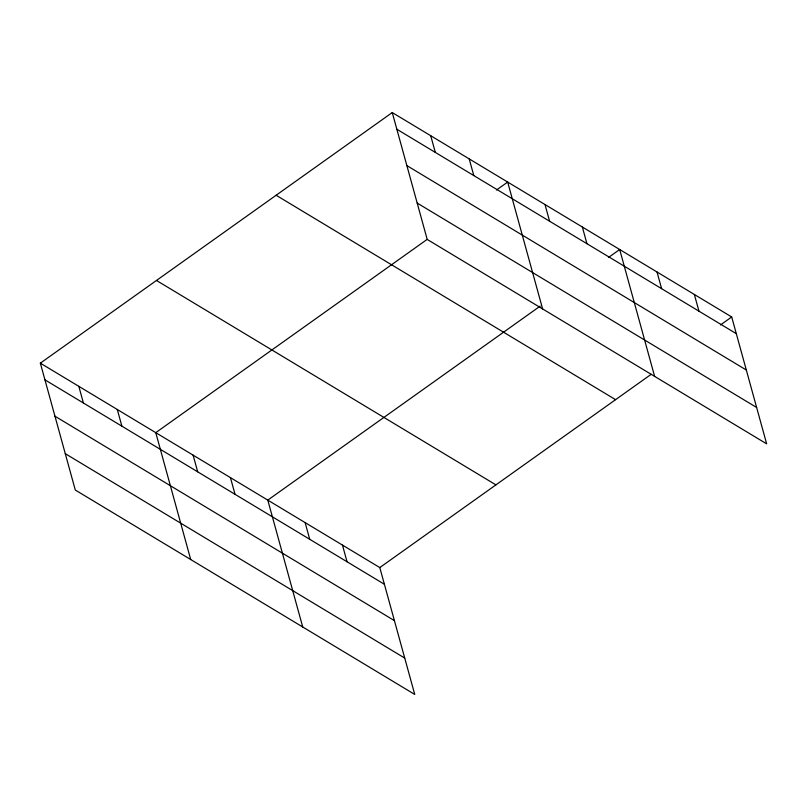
<?xml version="1.0" encoding="UTF-8"?>
<svg xmlns="http://www.w3.org/2000/svg" width="807" height="807" viewBox="0 0 807 807"><rect width="100%" height="100%" fill="white"/><g stroke="black" fill="none" stroke-linecap="round" stroke-linejoin="round"><path stroke-width="1.21" d="M40.35 363.16L379.794 567.573L414.748 694.444L75.293 490.031L40.35 363.16L392.252 112.556L731.707 316.969L766.65 443.84L427.206 239.427L392.252 112.556M427.196 239.366L155.761 432.663L190.704 559.533M496.466 190.038L507.674 182.059L542.617 308.92M540.226 306.095L267.783 500.118L302.726 626.989M608.478 257.494L619.685 249.514L654.628 376.385M379.794 567.573L651.229 374.277M720.5 324.949L731.707 316.969M396.852 129.241L736.297 333.654M406.869 165.596L746.314 370.02M417.189 203.061L756.633 407.474M276.125 195.254L615.58 399.667M156.477 280.463L495.932 484.876M44.95 379.845L384.394 584.258M54.957 416.21L394.411 620.623M65.276 453.665L404.731 658.088M694.363 294.484L698.963 311.169M657.029 271.999L661.619 288.684M582.351 227.029L586.941 243.714M545.007 204.544L549.607 221.229M469.2 158.888L473.79 175.573M430.726 135.727L435.326 152.402M342.461 545.088L347.05 561.773M305.117 522.603L309.717 539.288M230.439 477.633L235.039 494.318M193.105 455.148L197.695 471.833M117.287 409.492L121.887 426.177M78.824 386.331L83.414 403.016"/></g></svg>
